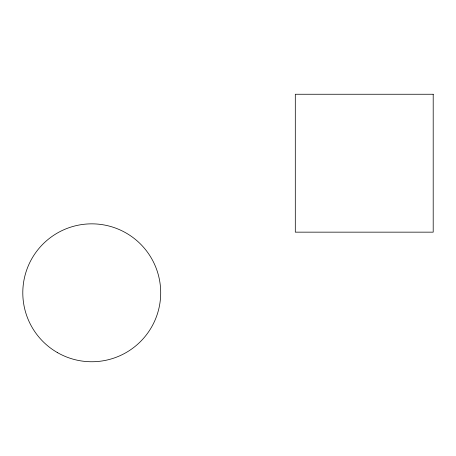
<?xml version="1.0" encoding="UTF-8"?>
<svg xmlns="http://www.w3.org/2000/svg" width="456" height="456" viewBox="0 0 456 456"><rect width="100%" height="100%" fill="white"/><g stroke="black" fill="none" stroke-linecap="round" stroke-linejoin="round"><path stroke-width="0.68" d="M433.2 94.255L295.3 94.255L295.3 232.155L433.2 232.155L433.2 94.255M57.251 352.494A68.947 68.947 0 0 0 160.7 292.82A68.947 68.947 0 0 0 57.296 233.073A68.947 68.947 0 0 0 57.251 352.494"/></g></svg>
